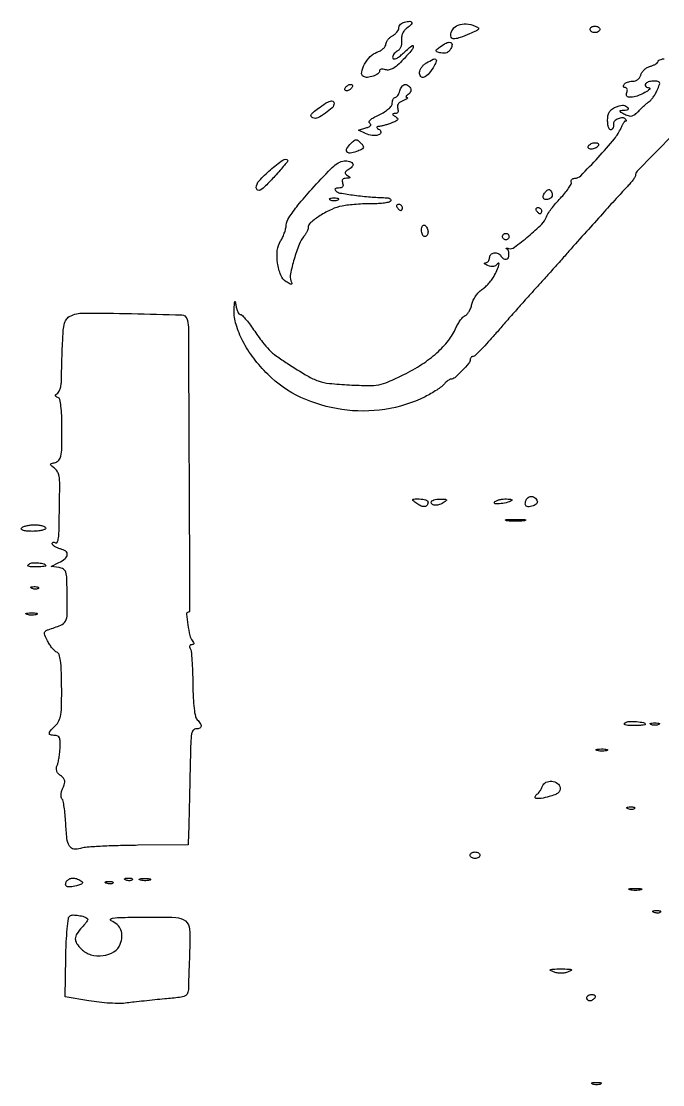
# Model space of a CAD drawing. Extents: x 0 to 1897, y 0 to 3427.
# Drawn here: x 309.5 to 507.4, y 962.1 to 1290.5 of the extents above; entities that cross this region are included whole.
import ezdxf

# ---------------------------------------------------------------- set-up
doc = ezdxf.new("R2010")
doc.units = 0
doc.header["$MEASUREMENT"] = 0

msp = doc.modelspace()

# ---------------------------------------------------------------- linework, layer by layer
for points in [[(428.498428, 1288.375114, 0.063602), (427.685974, 1287.605341, 0.067779), (427.113442, 1286.671485, 0.068608), (426.816319, 1285.628923, 0.067796), (426.810609, 1284.540484, -0.060431), (426.820355, 1283.506197, -0.07076), (426.575317, 1282.556767, -0.076504), (426.09859, 1281.773192, -0.090573), (425.431312, 1281.221499, 0.058095), (424.813524, 1280.774585, 0.067449), (424.349944, 1280.217203, 0.078439), (424.103839, 1279.639191, 0.142891), (424.123116, 1279.130652, 0.325071), (424.488957, 1278.869224, 0.105734), (425.176244, 1279.022067, 0.056168), (426.147604, 1279.606612, 0.023435), (427.317893, 1280.593948, -0.01184), (429.956043, 1282.926476, -0.632078), (430.427014, 1282.712167, -0.186501), (430.026687, 1281.623422, -0.008797), (427.349255, 1278.683543, -0.019671), (425.595031, 1276.964893, -0.052829), (424.185175, 1275.936385, -0.079531), (422.98562, 1275.476669, -0.129359), (421.902608, 1275.530911, 0.046573), (421.173728, 1275.68951, 0.081794), (420.558891, 1275.66364, 0.124928), (420.153551, 1275.465914, 0.220573), (420, 1275.134775, -0.253434), (419.532854, 1274.272337, -0.06135), (418.02502, 1273.533865, -0.059703), (416.297816, 1273.159204, -0.163411), (415.097445, 1273.439776, -0.315402), (414.519072, 1274.784569, -0.074538), (415.413829, 1277.207995, -0.064984), (417.176423, 1279.613935, -0.118883), (419.209937, 1280.92334, 0.045302), (420.277375, 1281.407694, 0.053052), (421.180419, 1282.055824, 0.061176), (421.799206, 1282.761235, 0.150592), (422, 1283.412797, -0.10911), (422.145532, 1284.071758, -0.055898), (422.5875, 1284.798482, -0.051663), (423.235031, 1285.477978, -0.053764), (424, 1286, 0.049523), (424.765036, 1286.512636, 0.049845), (425.4125, 1287.164698, 0.054568), (425.85567, 1287.85122, 0.116573), (426, 1288.46186, -0.115979), (426.131887, 1289.022792, -0.078872), (426.514063, 1289.558945, -0.072488), (427.081167, 1289.989508, -0.07157), (427.75, 1290.242607, -0.034165), (429.390441, 1290.491484, -0.329141), (429.955459, 1290.142198, -0.307279), (429.80821, 1289.468151, -0.032031)], [(449.5, 1289.032113, -0.048822), (450.47496, 1288.512342, -0.422459), (450.556012, 1288.076836, -0.130338), (449.963419, 1287.581586, -0.0075), (447.782119, 1286.602399, -0.013006), (444.940258, 1285.464262, -0.064674), (443.267482, 1285.080084, -0.179605), (442.376471, 1285.316005, -0.243799), (442, 1286.042206, -0.156619), (442.629401, 1288.002251, -0.143478), (444.302143, 1289.31219, -0.114423), (446.75665, 1289.686893, -0.079129)], [(488, 1288, -0.148195), (487.884432, 1287.618646, -0.098894), (487.559375, 1287.29375, -0.082425), (487.073457, 1287.074694, -0.064853), (486.5, 1287, -0.064853), (485.926543, 1287.074694, -0.082425), (485.440625, 1287.29375, -0.098894), (485.115568, 1287.618646, -0.148195), (485, 1288, -0.148195), (485.115568, 1288.381354, -0.098894), (485.440625, 1288.70625, -0.082425), (485.926543, 1288.925306, -0.064853), (486.5, 1289, -0.064853), (487.073457, 1288.925306, -0.082425), (487.559375, 1288.70625, -0.098894), (487.884432, 1288.381354, -0.148195)], [(442.048272, 1282.090197, -0.066182), (441.473021, 1281.290468, -0.098301), (440.772469, 1280.791303, -0.099895), (439.943083, 1280.602361, -0.070274), (438.989793, 1280.71292, -0.014248), (437.748843, 1281.075508, -0.287242), (437.506908, 1281.363558, -0.258711), (437.648129, 1281.730773, -0.012067), (438.726704, 1282.59092, -0.040848), (440.568621, 1283.764843, -0.160198), (441.880002, 1283.987352, -0.38073), (442.392618, 1283.370792, -0.114859)], [(436.88548, 1276.75, -0.047535), (435.372448, 1274.439171, -0.120544), (433.793206, 1273.223214, -0.3369), (432.763176, 1273.468401, -0.193977), (432.361111, 1274.75, -0.089493), (432.559905, 1275.504233, -0.049776), (433.046701, 1276.324323, -0.04751), (433.724596, 1277.081648, -0.05585), (434.5, 1277.651952, -0.01457), (436.53199, 1278.74476, -0.209428), (437.332451, 1278.785942, -0.412733), (437.566077, 1278.271708, -0.032082)], [(411.5, 1270, -0.064269), (411.189439, 1269.617474, -0.051777), (410.769763, 1269.29375, -0.053414), (410.310186, 1269.073533, -0.085235), (409.881966, 1269, -0.117858), (409.550471, 1269.079239, -0.186277), (409.357263, 1269.29375, -0.154201), (409.338175, 1269.617617, -0.076764), (409.5, 1270, -0.064269), (409.810561, 1270.382526, -0.051777), (410.230237, 1270.70625, -0.053414), (410.689814, 1270.926467, -0.085235), (411.118034, 1271, -0.117858), (411.449529, 1270.920761, -0.186277), (411.642737, 1270.70625, -0.154201), (411.661825, 1270.382383, -0.076764)], [(429.569098, 1269.888197, -0.123544), (429.725209, 1269.397018, -0.099558), (429.649564, 1268.846576, -0.089711), (429.35273, 1268.320824, -0.078477), (428.878115, 1267.903509, 0.034457), (428.41256, 1267.561566, 0.123164), (428.198571, 1267.263917, 0.315455), (428.247026, 1267.059667, 0.16348), (428.5, 1266.951926, -0.357533), (428.630302, 1266.826765, -0.260588), (428.550205, 1266.632491, -0.055036), (428.06252, 1266.326776, -0.016899), (427.266655, 1265.974999, 0.050257), (426.345024, 1265.491878, 0.09889), (425.759454, 1264.912146, 0.126093), (425.524724, 1264.253621, 0.114991), (425.623644, 1263.538385, -0.06959), (425.767713, 1262.915938, -0.137578), (425.675194, 1262.421402, -0.16514), (425.357976, 1262.104382, -0.112085), (424.856989, 1261.984687, 0.026896), (424.205983, 1261.942271, 0.413165), (424.079562, 1261.782156, 0.213597), (424.225267, 1261.536936, 0.012462), (424.966116, 1261.042103, -0.076685), (425.558432, 1260.525715, -0.333028), (425.583691, 1260.088832, -0.140354), (425.069389, 1259.649707, -0.016127), (423.651016, 1259.057416, -0.01224), (422.499313, 1258.651517, -0.012553), (421.338718, 1258.306118, -0.01238), (420.318372, 1258.057076, -0.050471), (419.6849, 1257.984687, 0.095821), (419.317423, 1257.908672, 0.385083), (419.22779, 1257.718572, 0.152224), (419.426293, 1257.426355, 0.027022), (419.971975, 1257.038482, -0.297427), (420.386358, 1256.131825, -0.293804), (419.724544, 1255.378794, -0.099354), (417.727402, 1255.218284, -0.084412), (415.694785, 1255.816631), (413.5, 1256.889616), (415.834535, 1257.583546, 0.02768), (416.797617, 1257.928861, 0.123615), (417.273124, 1258.287054, 0.292562), (417.313077, 1258.648891, 0.140401), (416.985405, 1259.00902, -0.340677), (416.816996, 1259.455717, -0.135777), (417.190769, 1260.043941, -0.056932), (418.217411, 1260.778561, -0.018752), (419.875072, 1261.620283, 0.028131), (421.544574, 1262.507773, 0.045003), (422.84376, 1263.464598, 0.055743), (423.696108, 1264.408091, 0.153329), (423.974202, 1265.25, -0.048443), (424.049219, 1265.919704, -0.067799), (424.251911, 1266.485938, -0.087234), (424.54403, 1266.867681, -0.18807), (424.883369, 1267, 0.181596), (425.259476, 1267.141258, 0.059916), (425.660882, 1267.5875, 0.050447), (426.024544, 1268.234516, 0.038887), (426.289749, 1269, -0.083105), (426.870559, 1270.295001, -0.181675), (427.739963, 1270.920849, -0.212514), (428.703351, 1270.77101, -0.111491)], [(406, 1265.180335, -0.20326), (405.419364, 1263.811039, -0.040072), (403.313273, 1262.077818, -0.040004), (400.96011, 1260.703747, -0.206606), (399.487358, 1260.643225, -0.152824), (398.947317, 1261.070818, -0.284925), (398.92438, 1261.608324, -0.092398), (399.563235, 1262.371798, -0.013532), (401.161871, 1263.619425, -0.01507), (403.394008, 1265.164585, -0.065913), (404.840628, 1265.852212, -0.202461), (405.637561, 1265.782352, -0.277791)], [(414.464123, 1252.678734, -0.072266), (415.010025, 1251.947239, -0.275158), (414.988055, 1251.400873, -0.141002), (414.413019, 1250.903181, -0.018087), (412.892694, 1250.265598, -0.056074), (410.956986, 1249.773611, -0.287233), (409.990654, 1250.208098, -0.29419), (409.973291, 1251.253246, -0.057507), (411.2, 1252.8, -0.02384), (412.199893, 1253.708833, -0.183827), (412.788639, 1253.908168, -0.169143), (413.387713, 1253.674259, -0.019512)], [(487.5, 1252, -0.091204), (487.153536, 1251.617096, -0.053126), (486.622888, 1251.29375, -0.050746), (486.00158, 1251.074178, -0.059645), (485.381966, 1251, -0.069308), (484.853366, 1251.073627, -0.14379), (484.504138, 1251.29375, -0.190139), (484.386134, 1251.620091, -0.131946), (484.5, 1252, -0.091204), (484.846464, 1252.382904, -0.053126), (485.377112, 1252.70625, -0.050746), (485.99842, 1252.925822, -0.059645), (486.618034, 1253, -0.069308), (487.146634, 1252.926373, -0.14379), (487.495862, 1252.70625, -0.190139), (487.613866, 1252.379909, -0.131946)], [(387.706375, 1242.669806, -0.00876), (384.84365, 1239.659316, -0.058249), (383.2315, 1238.364497, -0.28252), (382.414792, 1238.356647, -0.263272), (382, 1239.08981, -0.18981), (382.847789, 1241.242606, -0.026367), (386.36644, 1244.639263, -0.023679), (390.155982, 1247.627301, -0.346358), (391.746861, 1247.553246, -0.404726), (391.76262, 1247.375199, -0.002587), (390.661798, 1246.030611, -0.008052), (389.332604, 1244.475782, -0.004825)], [(411.721298, 1246.612035, -0.216015), (411.861717, 1246.238874, -0.121048), (411.712631, 1245.767806, -0.081093), (411.279184, 1245.262774, -0.047408), (410.621692, 1244.808164, 0.024759), (409.693111, 1244.226363, 0.179282), (409.397613, 1243.800658, 0.267239), (409.51137, 1243.390077, 0.053441), (410.130023, 1242.89848, -0.018066), (410.80473, 1242.436092, -0.339691), (410.871144, 1242.204208, -0.289082), (410.660028, 1242.049634, -0.015067), (409.781385, 1242.015313, 0.068041), (409.080336, 1241.913098, 0.162377), (408.652197, 1241.618556, 0.174375), (408.504498, 1241.142727, 0.0807), (408.638374, 1240.5, -0.082055), (408.772116, 1239.849142, -0.183595), (408.613736, 1239.377892, -0.161539), (408.160824, 1239.091969, -0.060776), (407.406989, 1239, 0.038068), (406.702999, 1238.946323, 0.167617), (406.339855, 1238.755256, 0.299616), (406.289053, 1238.462975, 0.099244), (406.55, 1238.087987, 0.150882), (407.795686, 1237.462265, 0.007887), (412.27077, 1236.78493, 0.013204), (417.194261, 1236.250927, 0.016295), (421.804902, 1236.024619, -0.040654), (422.647279, 1235.94204, -0.086723), (423.259327, 1235.717241, -0.160378), (423.545715, 1235.395767, -0.245583), (423.519464, 1235.031494, -0.196655), (423.01038, 1234.661194, -0.021806), (421.570759, 1234.373999, -0.023946), (419.754944, 1234.181862, -0.017179), (417.714562, 1234.134547, 0.012584), (415.425956, 1234.102511, 0.00887), (412.856778, 1233.95616, 0.008958), (410.403048, 1233.728401, 0.018559), (408.5, 1233.445482, 0.060437), (405.261145, 1232.424305, 0.036067), (401.707349, 1230.490912, 0.03224), (398.744305, 1228.308595, 0.221396), (398, 1226.710052, -0.087232), (397.909921, 1226.197661, -0.02987), (397.609807, 1225.502919, -0.028629), (397.180048, 1224.760501, -0.029381), (396.671682, 1224.078741, 0.083592), (395.205643, 1221.591866, 0.020514), (393.684745, 1217.075908, 0.017367), (392.519378, 1212.494731, 0.146223), (392.679467, 1210.392911, -0.02521), (392.959003, 1209.53794, -0.426891), (392.821391, 1209.30907, -0.188517), (392.428416, 1209.368527, -0.008857), (391.257577, 1210.071213, -0.159461), (389.531081, 1212.136486, -0.060476), (388.555945, 1215.813585, -0.05958), (388.479624, 1219.747172, -0.120686), (389.505412, 1222.648604, 0.036791), (390.100985, 1223.722171, 0.023587), (390.637538, 1225.043319, 0.023687), (391.042562, 1226.394439, 0.040348), (391.234028, 1227.557008, -0.128132), (392.022696, 1229.804758, -0.019359), (394.860039, 1233.687772, -0.017465), (399.095078, 1238.668314, -0.007779), (404.999921, 1244.941487, -0.053362), (406.841665, 1246.472272, -0.086018), (408.703388, 1247.293013, -0.111179), (410.382406, 1247.330222, -0.147584)], [(472.744959, 1235.842376, -0.102114), (471.581852, 1235.41774, -0.249821), (470.749776, 1235.714971, -0.25786), (470.549259, 1236.558571, -0.105732), (471.11317, 1237.636362, -0.031835), (471.765642, 1238.327853, -0.165786), (472.237065, 1238.539617, -0.221335), (472.657191, 1238.390039, -0.059956), (473.108942, 1237.823728, -0.087272), (473.325795, 1237.279966, -0.097065), (473.33248, 1236.715575, -0.102141), (473.128542, 1236.212668, -0.107509)], [(404.75, 1235.337719, 0.057986), (405.320008, 1235.181385, 0.037979), (406, 1235.12966, 0.037979), (406.679992, 1235.181385, 0.057986), (407.25, 1235.337719, 0.174857), (407.459382, 1235.525001, 0.447206), (407.398438, 1235.693942, 0.078554), (406.89144, 1235.810911, 0.017491), (406, 1235.842105, 0.017491), (405.10856, 1235.810911, 0.078554), (404.601562, 1235.693942, 0.447206), (404.540618, 1235.525001, 0.174857)], [(427, 1233, -0.042167), (426.967655, 1232.617151, -0.061769), (426.870461, 1232.29375, -0.081139), (426.727648, 1232.07446, -0.210953), (426.559017, 1232, -0.151918), (426.34829, 1232.065539, -0.038439), (426.066025, 1232.29375, -0.035638), (425.768994, 1232.617226, -0.029505), (425.5, 1233, -0.082592), (425.343488, 1233.3821, -0.161196), (425.3746, 1233.70625, -0.182303), (425.586039, 1233.921712, -0.108972), (425.940983, 1234, -0.093332), (426.345238, 1233.923877, -0.09642), (426.688914, 1233.70625, -0.099167), (426.918938, 1233.381556, -0.105053)], [(470, 1232, -0.042167), (469.967655, 1231.617151, -0.061769), (469.870461, 1231.29375, -0.081139), (469.727648, 1231.07446, -0.210953), (469.559017, 1231, -0.151918), (469.34829, 1231.065539, -0.038439), (469.066025, 1231.29375, -0.035638), (468.768994, 1231.617226, -0.029505), (468.5, 1232, -0.082592), (468.343488, 1232.3821, -0.161196), (468.3746, 1232.70625, -0.182303), (468.586039, 1232.921712, -0.108972), (468.940983, 1233, -0.093332), (469.345238, 1232.923877, -0.09642), (469.688914, 1232.70625, -0.099167), (469.918938, 1232.381556, -0.105053)], [(435, 1225.440983, -0.067639), (434.925146, 1224.890182, -0.08433), (434.70625, 1224.423289, -0.09965), (434.38134, 1224.111069, -0.142666), (434, 1224, -0.195654), (433.618015, 1224.155423, -0.086673), (433.29375, 1224.604836, -0.066561), (433.073608, 1225.270941, -0.0466), (433, 1226.059017, -0.047867), (433.071541, 1226.804599, -0.104212), (433.29375, 1227.33165, -0.181468), (433.621877, 1227.558599, -0.202618), (434, 1227.5, -0.08825), (434.382836, 1227.157656, -0.053305), (434.70625, 1226.640225, -0.051278), (434.925833, 1226.038022, -0.061875)], [(460, 1224, -0.099038), (459.923658, 1223.618362, -0.097945), (459.70625, 1223.29375, -0.097945), (459.381638, 1223.076342, -0.099038), (459, 1223, -0.099038), (458.618362, 1223.076342, -0.097945), (458.29375, 1223.29375, -0.097945), (458.076342, 1223.618362, -0.099038), (458, 1224, -0.099038), (458.076342, 1224.381638, -0.097945), (458.29375, 1224.70625, -0.097945), (458.618362, 1224.923658, -0.099038), (459, 1225, -0.099038), (459.381638, 1224.923658, -0.097945), (459.70625, 1224.70625, -0.097945), (459.923658, 1224.381638, -0.099038)], [(360.536706, 1198.702915, -0.086162), (361.015197, 1196.030147, -0.000171), (361.227907, 1152.681707, -0.000058), (361.424603, 1108.475034, -0.41572), (360.950801, 1107.999557, 0.441309), (360.455375, 1107.457408, 0.013898), (360.851228, 1104.135455, 0.019752), (361.471083, 1100.839567, 0.113297), (362.240949, 1099.25, -0.033789), (362.640688, 1098.676973, -0.172334), (362.71678, 1098.302067, -0.283106), (362.529717, 1098.076727, -0.081725), (362.063428, 1098, 0.113107), (361.669473, 1097.909727, 0.184316), (361.437165, 1097.663215, 0.157905), (361.408139, 1097.291735, 0.07975), (361.590543, 1096.853499, -0.114387), (361.875454, 1096.01014, -0.006065), (362.120479, 1093.163983, -0.009275), (362.309532, 1089.742481, -0.006601), (362.39956, 1085.903425, 0.008689), (362.519023, 1081.57963, 0.019145), (362.793906, 1078.286751, 0.020997), (363.190135, 1075.885837, 0.145995), (363.75, 1074.849926, -0.046958), (364.704727, 1073.696872, -0.173004), (364.93989, 1072.795178, -0.274535), (364.521457, 1072.213215, -0.103255), (363.5, 1072, 0.211398), (362.498681, 1071.556842, 0.153367), (361.980372, 1070.435911, 0.025648), (361.769081, 1067.713767, 0.000795), (361.493294, 1056.5, -0.000091), (361.371685, 1051.25461, -0.000104), (361.253571, 1046.244177, -0.000094), (361.151716, 1041.994769, -0.000599), (361.097131, 1039.841879), (361, 1036.183757), (345.458797, 1036.051462, 0.004892), (339.344897, 1035.939591, 0.006658), (333.833961, 1035.711332, 0.00457), (329.232321, 1035.417111, 0.07271), (327.708703, 1035.079349, -0.130268), (325.70292, 1034.869498, -0.227546), (324.35455, 1035.79654, -0.101204), (323.553297, 1038.220113, -0.018046), (323.162937, 1043, 0.011628), (322.987374, 1045.553262, 0.015767), (322.702794, 1047.846972, 0.01268), (322.362001, 1049.71627, 0.143563), (322.011154, 1050.372669, -0.160221), (321.758865, 1050.884063, -0.055735), (321.734566, 1051.715831, -0.048037), (321.913496, 1052.709577, -0.038364), (322.287759, 1053.732216, 0.031093), (322.813376, 1055.106253, 0.121771), (322.868193, 1056.006054, 0.142166), (322.496188, 1056.749518, 0.048298), (321.585003, 1057.561503, -0.055092), (320.811481, 1058.269849, -0.098178), (320.381558, 1059.014581, -0.107427), (320.289651, 1059.818797, -0.075981), (320.516961, 1060.701956, 0.044607), (320.82378, 1061.645373, 0.014809), (321.106808, 1063.073387, 0.014611), (321.328347, 1064.682406, 0.016111), (321.446746, 1066.25, 0.019025), (321.456704, 1068.194981, 0.095256), (321.216955, 1069.252867, 0.18012), (320.687018, 1069.800231, 0.11175), (319.804359, 1070, -0.046663), (318.461379, 1070.125609, -0.378925), (318.11274, 1070.574952, -0.168309), (318.44037, 1071.354119, -0.013467), (319.998161, 1072.998161, 0.086434), (321.057386, 1074.504171, 0.070853), (321.637846, 1076.386971, 0.035554), (321.893995, 1079.340745, 0.005876), (321.915006, 1085.061456, 0.006417), (321.810741, 1090.046309, 0.026104), (321.550454, 1093.067419, 0.041959), (321.130231, 1094.929032, 0.228483), (320.441417, 1095.660854, -0.099548), (319.806595, 1096.063157, -0.029936), (319.025319, 1096.90576, -0.028699), (318.242214, 1097.978875, -0.02758), (317.575762, 1099.148587, -0.012391), (316.751557, 1100.908619, -0.12002), (316.609657, 1101.71456, -0.241275), (316.914078, 1102.224586, -0.064235), (317.801189, 1102.632383, 0.021745), (321.673105, 1104.028537, 0.170539), (323.080684, 1105.28159, 0.122144), (323.631029, 1107.32976, 0.009029), (323.638976, 1113.177975, 0.004972), (323.499379, 1118.416554, 0.061969), (323.182667, 1120.374531, 0.180948), (322.464315, 1121.334999, 0.107956), (321.109854, 1121.837916), (318.719709, 1122.175832), (321.030886, 1123.337916, 0.050972), (322.969889, 1124.574607, 0.196027), (323.659067, 1125.795074, 0.280882), (323.191605, 1126.839746, 0.089359), (321.571039, 1127.571526, -0.032704), (320.58665, 1127.888253, -0.04474), (319.755243, 1128.306504, -0.052517), (319.174588, 1128.757575, -0.204117), (319, 1129.167425, -0.136213), (319.085531, 1129.47556, -0.190804), (319.310158, 1129.647104, -0.140817), (319.65165, 1129.64551, -0.06738), (320.055859, 1129.465477, 0.437302), (320.516275, 1129.593355, 0.070909), (320.858204, 1130.579342, 0.035165), (321.081003, 1132.397556, 0.010867), (321.163511, 1135.156461, -0.000956), (321.191559, 1137.939537, -0.000678), (321.233235, 1141.061917, -0.000684), (321.28116, 1144.043564, -0.001452), (321.328136, 1146.352194, 0.019698), (321.289948, 1148.71773, 0.051198), (321.022491, 1150.398114, 0.072893), (320.504056, 1151.605181, 0.097361), (319.697188, 1152.479471, -0.012883), (318.650926, 1153.286689, -0.26645), (318.513683, 1153.643605, -0.283382), (318.755234, 1153.926922, -0.014187), (319.976704, 1154.283657, 0.153358), (321.07658, 1154.973413, 0.127549), (321.682904, 1156.220313, 0.04504), (321.946401, 1158.631417, 0.004708), (322, 1164.323047, 0.007565), (321.933258, 1168.733798, 0.023474), (321.703808, 1171.700019, 0.030166), (321.337355, 1173.66413, 0.239573), (320.75, 1174.340536, -0.04497), (320.183861, 1174.63193, -0.245992), (320.017427, 1174.920488, -0.215991), (320.150851, 1175.250053, -0.03545), (320.694605, 1175.69865, 0.133341), (321.154214, 1176.25923, 0.038747), (321.534598, 1177.320452, 0.035957), (321.79343, 1178.632066, 0.031654), (321.876625, 1180.024781, -0.006117), (321.892351, 1181.850837, -0.001764), (321.961143, 1184.672686, -0.001774), (322.061214, 1187.853549, -0.00189), (322.18202, 1190.967341, -0.008706), (322.429878, 1195.095569, -0.048848), (322.814603, 1197.271545, -0.097797), (323.474906, 1198.579239, -0.111267), (324.558418, 1199.467341, -0.117264), (328.567539, 1200.412504, -0.004827), (343.454873, 1200.239951, -0.002618), (358.982038, 1199.828686, -0.306608)], [(435, 1142.059017, -0.142661), (434.721635, 1141.103254, -0.22062), (434.009851, 1140.647328, -0.13912), (432.903569, 1140.804416, -0.053514), (431.547842, 1141.588676, -0.008568), (430.339751, 1142.504229, -0.364941), (430.278535, 1142.798193, -0.269327), (430.573779, 1142.979246, -0.005981), (432.30887, 1143, -0.033213), (433.339709, 1142.931451, -0.050937), (434.209481, 1142.723586, -0.065976), (434.809436, 1142.420236, -0.247607)], [(440, 1142, -0.05437), (438.582896, 1141.288872, -0.089354), (437.2663, 1141.051693, -0.147327), (436.363212, 1141.323695, -0.251537), (436, 1142, -0.242407), (436.19699, 1142.382445, -0.069028), (436.807813, 1142.701752, -0.052836), (437.696678, 1142.917643, -0.03458), (438.75, 1142.984687, -0.011096), (440.150937, 1142.945789, -0.155556), (440.616929, 1142.771138, -0.461139), (440.628119, 1142.487379, -0.043106)], [(460.916667, 1142.640676, -0.113436), (459.666644, 1141.980772, -0.033853), (457.53596, 1141.566268, -0.041662), (455.723568, 1141.491585, -0.573318), (455.475228, 1141.959918, -0.132928), (455.902163, 1142.35998, -0.044761), (456.695207, 1142.694476, -0.040789), (457.68039, 1142.923231, -0.036672), (458.725684, 1143, -0.012955), (459.698181, 1142.974798, -0.027691), (460.44494, 1142.894449, -0.045799), (460.891146, 1142.778569, -0.574002)], [(468.728392, 1142.314825, -0.188351), (468.705839, 1141.869399, -0.098061), (468.378463, 1141.4093, -0.074309), (467.79585, 1141.003374, -0.051146), (467.040892, 1140.720944, -0.046587), (466.20012, 1140.582956, -0.100994), (465.553938, 1140.66858, -0.151523), (465.152601, 1140.963545, -0.160414), (465, 1141.426953, -0.141676), (465.434862, 1142.930854, -0.195966), (466.56475, 1143.738876, -0.215042), (467.853342, 1143.491256, -0.160242)], [(464.75, 1136.283746, -0.023547), (463.497782, 1136.153981, -0.014044), (462, 1136.111902, -0.014044), (460.502218, 1136.153981, -0.023547), (459.25, 1136.283746, -0.124239), (458.887591, 1136.435926, -0.664672), (458.923438, 1136.577962, -0.03126), (460.02938, 1136.675363, -0.006336), (462, 1136.700336, -0.006336), (463.97062, 1136.675363, -0.03126), (465.076562, 1136.577962, -0.664672), (465.112409, 1136.435926, -0.124239)], [(317, 1134, -0.297764), (316.746916, 1133.612706, -0.042932), (315.807664, 1133.29375, -0.03716), (314.496569, 1133.072375, -0.02325), (312.940983, 1133, -0.019531), (311.311372, 1133.063682, -0.051222), (310.16126, 1133.273526, -0.106919), (309.562569, 1133.597376, -0.369423), (309.5, 1134, -0.159713), (309.95866, 1134.386693, -0.035556), (310.947275, 1134.70625, -0.033489), (312.196361, 1134.926586, -0.026918), (313.559017, 1135, -0.027497), (314.877484, 1134.927436, -0.043243), (315.989211, 1134.70625, -0.053437), (316.770364, 1134.385522, -0.275259)], [(317, 1122.383369, -0.367104), (316.871521, 1122.231961, -0.012678), (316.045313, 1122.117113, -0.0183), (314.99606, 1122.037035, -0.011072), (313.75, 1122.015313, -0.014259), (312.321465, 1122.062798, -0.09353), (311.629811, 1122.238128, -0.420841), (311.529091, 1122.523467, -0.13804), (311.860698, 1122.892745, -0.122602), (313.068486, 1123.294015, -0.04392), (314.89573, 1123.2739, -0.042433), (316.556348, 1122.965527, -0.337609)], [(314.729167, 1115.395833, -0.126455), (314.402231, 1115.202593, -0.060344), (313.916927, 1115.123424, -0.05415), (313.359369, 1115.160852, -0.051402), (312.8125, 1115.316886, -0.054073), (312.395823, 1115.538436, -0.470617), (312.37858, 1115.720685, -0.168741), (312.670344, 1115.862007, -0.018894), (313.416667, 1115.921053, -0.028489), (314.112848, 1115.910055, -0.077125), (314.592839, 1115.799335, -0.208169), (314.77538, 1115.614691, -0.296942)], [(314.269032, 1107.344063, -0.06278), (313.671085, 1107.185595, -0.030339), (312.880008, 1107.127736, -0.029507), (312.036634, 1107.167106, -0.037336), (311.269032, 1107.307009, -0.087174), (310.883358, 1107.48334, -0.597527), (310.900903, 1107.643467, -0.080377), (311.431793, 1107.764444, -0.012823), (312.5, 1107.805051, -0.014395), (313.580113, 1107.787295, -0.052471), (314.257153, 1107.684921, -0.333666), (314.386009, 1107.52287, -0.31318)], [(502, 1073.383423, -0.374717), (501.867358, 1073.231285, -0.009714), (500.898438, 1073.117129, -0.015892), (499.687806, 1073.037028, -0.009593), (498.25, 1073.015313, -0.014694), (496.698318, 1073.067265, -0.068249), (495.821687, 1073.244184, -0.324531), (495.624852, 1073.527164, -0.251563), (495.814646, 1073.864283, -0.130096), (497.103817, 1074.272129, -0.031322), (499.36383, 1074.238313, -0.0267), (501.526458, 1073.953434, -0.36119)], [(506.25, 1073.337719, -0.057986), (505.679992, 1073.181385, -0.037979), (505, 1073.12966, -0.037979), (504.320008, 1073.181385, -0.057986), (503.75, 1073.337719, -0.174857), (503.540618, 1073.525001, -0.447206), (503.601562, 1073.693942, -0.078554), (504.10856, 1073.810911, -0.017491), (505, 1073.842105, -0.017491), (505.89144, 1073.810911, -0.078554), (506.398438, 1073.693942, -0.447206), (506.459382, 1073.525001, -0.174857)], [(490.269032, 1065.344063, -0.06278), (489.671085, 1065.185595, -0.030339), (488.880008, 1065.127736, -0.029507), (488.036634, 1065.167106, -0.037336), (487.269032, 1065.307009, -0.087174), (486.883358, 1065.48334, -0.597527), (486.900903, 1065.643467, -0.080377), (487.431793, 1065.764444, -0.012823), (488.5, 1065.805051, -0.014395), (489.580113, 1065.787295, -0.052471), (490.257153, 1065.684921, -0.333666), (490.386009, 1065.52287, -0.31318)], [(475.800811, 1053.813854, -0.147217), (475.713867, 1052.981448, -0.12665), (475.180681, 1052.277688, -0.075863), (474.108194, 1051.664993, -0.024555), (472.367256, 1051.090959, -0.024799), (469.923046, 1050.544867, -0.089607), (468.334501, 1050.558389, -0.452341), (468.037436, 1051.060836, -0.168412), (468.601902, 1051.804373, 0.067177), (469.050071, 1052.198969, 0.028999), (469.536786, 1052.830325, 0.028049), (469.984248, 1053.572285, 0.033171), (470.318471, 1054.320137, -0.195601), (471.397967, 1055.501699, -0.134877), (473.204199, 1055.823009, -0.133749), (474.932018, 1055.176582, -0.191959)], [(498.729167, 1047.395833, -0.126455), (498.402231, 1047.202593, -0.060344), (497.916927, 1047.123424, -0.05415), (497.359369, 1047.160852, -0.051402), (496.8125, 1047.316886, -0.054073), (496.395823, 1047.538436, -0.470617), (496.37858, 1047.720685, -0.168741), (496.670344, 1047.862007, -0.018894), (497.416667, 1047.921053, -0.028489), (498.112848, 1047.910055, -0.077125), (498.592839, 1047.799335, -0.208169), (498.77538, 1047.614691, -0.296942)], [(451, 1033, -0.148195), (450.884432, 1032.618646, -0.098894), (450.559375, 1032.29375, -0.082425), (450.073457, 1032.074694, -0.064853), (449.5, 1032, -0.064853), (448.926543, 1032.074694, -0.082425), (448.440625, 1032.29375, -0.098894), (448.115568, 1032.618646, -0.148195), (448, 1033, -0.148195), (448.115568, 1033.381354, -0.098894), (448.440625, 1033.70625, -0.082425), (448.926543, 1033.925306, -0.064853), (449.5, 1034, -0.064853), (450.073457, 1033.925306, -0.082425), (450.559375, 1033.70625, -0.098894), (450.884432, 1033.381354, -0.148195)], [(327.845021, 1025.116944, -0.09922), (328.300718, 1024.681503, -0.347785), (328.278338, 1024.303045, -0.131185), (327.745374, 1023.952759, -0.018669), (326.477022, 1023.583589, -0.027568), (324.543674, 1023.2102, -0.13996), (323.468678, 1023.364383, -0.323102), (323.126998, 1023.954011, -0.113925), (323.458881, 1024.933469, -0.129447), (324.213844, 1025.650679, -0.115634), (325.257378, 1025.941793, -0.093507), (326.507766, 1025.759631, -0.058502)], [(337.729167, 1024.395833, -0.126455), (337.402231, 1024.202593, -0.060344), (336.916927, 1024.123424, -0.05415), (336.359369, 1024.160852, -0.051402), (335.8125, 1024.316886, -0.054073), (335.395823, 1024.538436, -0.470617), (335.37858, 1024.720685, -0.168741), (335.670344, 1024.862007, -0.018894), (336.416667, 1024.921053, -0.028489), (337.112848, 1024.910055, -0.077125), (337.592839, 1024.799335, -0.208169), (337.77538, 1024.614691, -0.296942)], [(343.729167, 1025.395833, -0.126455), (343.402231, 1025.202593, -0.060344), (342.916927, 1025.123424, -0.05415), (342.359369, 1025.160852, -0.051402), (341.8125, 1025.316886, -0.054073), (341.395823, 1025.538436, -0.470617), (341.37858, 1025.720685, -0.168741), (341.670344, 1025.862007, -0.018894), (342.416667, 1025.921053, -0.028489), (343.112848, 1025.910055, -0.077125), (343.592839, 1025.799335, -0.208169), (343.77538, 1025.614691, -0.296942)], [(349.269032, 1025.344063, -0.06278), (348.671085, 1025.185595, -0.030339), (347.880008, 1025.127736, -0.029507), (347.036634, 1025.167106, -0.037336), (346.269032, 1025.307009, -0.087174), (345.883358, 1025.48334, -0.597527), (345.900903, 1025.643467, -0.080377), (346.431793, 1025.764444, -0.012823), (347.5, 1025.805051, -0.014395), (348.580113, 1025.787295, -0.052471), (349.257153, 1025.684921, -0.333666), (349.386009, 1025.52287, -0.31318)], [(500.75, 1022.310674, -0.039571), (499.952734, 1022.168469, -0.024357), (499, 1022.122029, -0.024357), (498.047266, 1022.168469, -0.039571), (497.25, 1022.310674, -0.161593), (496.99086, 1022.478988, -0.542911), (497.042188, 1022.633659, -0.052887), (497.748017, 1022.740287, -0.011065), (499, 1022.767997, -0.011065), (500.251983, 1022.740287, -0.052887), (500.957812, 1022.633659, -0.542911), (501.00914, 1022.478988, -0.161593)], [(506.729167, 1015.395833, -0.126455), (506.402231, 1015.202593, -0.060344), (505.916927, 1015.123424, -0.05415), (505.359369, 1015.160852, -0.051402), (504.8125, 1015.316886, -0.054073), (504.395823, 1015.538436, -0.470617), (504.37858, 1015.720685, -0.168741), (504.670344, 1015.862007, -0.018894), (505.416667, 1015.921053, -0.028489), (506.112848, 1015.910055, -0.077125), (506.592839, 1015.799335, -0.208169), (506.77538, 1015.614691, -0.296942)], [(329.92061, 1013.371829, -0.338896), (329.970643, 1013.101415, -0.026553), (329.580049, 1012.424944, -0.02756), (328.972385, 1011.59472, -0.016814), (328.17061, 1010.681606, 0.039492), (326.603305, 1008.724501, 0.14367), (326.121145, 1007.224025, 0.155364), (326.543053, 1005.771768, 0.048638), (328, 1004, 0.128774), (330.964873, 1002.265779, 0.10027), (334.703157, 1001.991465, 0.106721), (338.06662, 1003.178452, 0.165377), (340.01105, 1005.529063, 0.073964), (340.522799, 1007.86509, 0.111233), (340.205051, 1009.918083, 0.117119), (339.05908, 1011.563717, 0.088226), (337.17715, 1012.726197, -0.464941), (337.018105, 1013.201296, -0.230884), (337.629928, 1013.59311, -0.023858), (340.654711, 1013.79935, -0.003001), (347.214816, 1013.893619, -0.00941), (357.126234, 1013.790009, -0.163398), (360.116074, 1012.687759, -0.218154), (361.404013, 1010.114673, -0.018367), (361.38707, 1002.5, 0.000725), (361.264946, 999.245177, 0.000789), (361.155813, 996.080818, 0.00074), (361.070635, 993.370472, 0.003891), (361.037641, 991.881507, -0.083545), (360.758696, 990.357909, -0.203142), (359.996307, 989.537261, -0.077124), (358.329897, 989.08071, -0.006088), (353.75, 988.615208, 0.002458), (350.652825, 988.323113, 0.002006), (347.341091, 987.980924, 0.002026), (344.295416, 987.641383, 0.005313), (342.113289, 987.365628, -0.034989), (339.921749, 987.219936, -0.013149), (336.844998, 987.311846, -0.012951), (333.488881, 987.587872, -0.015365), (330.338744, 988.027584), (322.950911, 989.291313), (323.189246, 1001.395657, -0.007375), (323.355472, 1006.220582, -0.012455), (323.655056, 1010.256351, -0.007659), (324.0284, 1013.507806, -0.210334), (324.46379, 1014.227172, -0.153997), (325.448, 1014.538446, -0.039071), (327.139553, 1014.407292, -0.04022), (328.838827, 1013.998867, -0.1049)], [(478.25, 996.968838, -0.052775), (477.184136, 996.666108, -0.042847), (476, 996.564448, -0.042847), (474.815864, 996.666108, -0.052775), (473.75, 996.968838, -0.035091), (472.789511, 997.435581, -0.625875), (472.80795, 997.697984, -0.091005), (473.554237, 997.849789, -0.004792), (476, 997.873227, -0.004792), (478.445763, 997.849789, -0.091005), (479.19205, 997.697984, -0.625875), (479.210489, 997.435581, -0.035091)], [(486.5, 989, -0.06081), (486.193797, 988.617485, -0.051032), (485.7871, 988.29375, -0.053229), (485.346558, 988.073302, -0.089642), (484.940983, 988, -0.105429), (484.581949, 988.076556, -0.099231), (484.276414, 988.29375, -0.096318), (484.071618, 988.618268, -0.092995), (484, 989, -0.153634), (484.120018, 989.381379, -0.097988), (484.457961, 989.70625, -0.080552), (484.962904, 989.925455, -0.062283), (485.559017, 990, -0.066118), (486.110654, 989.926733, -0.138808), (486.478525, 989.70625, -0.191142), (486.607943, 989.379648, -0.139169)], [(488.25, 962.337719, -0.057986), (487.679992, 962.181385, -0.037979), (487, 962.12966, -0.037979), (486.320008, 962.181385, -0.057986), (485.75, 962.337719, -0.174857), (485.540618, 962.525001, -0.447206), (485.601562, 962.693942, -0.078554), (486.10856, 962.810911, -0.017491), (487, 962.842105, -0.017491), (487.89144, 962.810911, -0.078554), (488.398438, 962.693942, -0.447206), (488.459382, 962.525001, -0.174857)]]:
    msp.add_lwpolyline(points, format="xyb", close=True)
msp.add_lwpolyline([(515.533371, 1260.422138, 0.001854), (507.521974, 1252.356841, 0.001879), (499.57699, 1244.238091, 0.195127), (499, 1242.815889, -0.149407), (498.867509, 1242.382398, -0.013069), (498.192187, 1241.435206, -0.016237), (497.303319, 1240.331486, -0.011911), (496.25, 1239.164575, 0.004216), (493.061106, 1235.739263, 0.001739), (488.797696, 1231.048991, 0.001579), (483.855732, 1225.539203, 0.001219), (478.5, 1219.500458, -0.001145), (475.830302, 1216.489408, -0.000765), (472.760594, 1213.053739, -0.00077), (469.774305, 1209.73202, -0.001514), (467.38713, 1207.100988, 0.002843), (464.985468, 1204.439816, 0.001383), (461.947287, 1201.015603, 0.001372), (458.805016, 1197.434521, 0.001982), (456.048293, 1194.25, -0.006754), (453.596344, 1191.471584, -0.010247), (451.38355, 1189.129688, -0.005302), (449.470768, 1187.227428, -0.195442), (448.911163, 1187, 0.103893), (448.56349, 1186.92697, 0.098961), (448.267654, 1186.719602, 0.09673), (448.069399, 1186.409814, 0.094387), (448, 1186.045455, -0.178741), (447.567767, 1184.874976, -0.016921), (445.469355, 1182.582961, -0.01672), (443.22052, 1180.436152, -0.184232), (442.07699, 1180, 0.125368), (441.669769, 1179.896264, 0.034044), (441.104615, 1179.53646, 0.032207), (440.497765, 1179.025955, 0.028582), (439.935259, 1178.421992, -0.05933), (439.14018, 1177.666985, -0.014794), (437.670005, 1176.636284, -0.01491), (435.905661, 1175.549591, -0.014485), (434.062814, 1174.558915, -0.079228), (421.707192, 1170.653281, -0.072641), (408.36099, 1170.613129, -0.073763), (395.747075, 1174.367365, -0.08639), (385.517637, 1181.5, -0.035467), (381.180911, 1186.458033, -0.041588), (377.839439, 1191.733437, -0.046184), (375.738201, 1196.857032, -0.08342), (375.149832, 1201.342286, -0.003699), (375.236881, 1203.345843, -0.083123), (375.361067, 1203.909967, -0.741413), (375.50905, 1203.896953, -0.014193), (375.716254, 1202.75, 0.029687), (375.940421, 1201.696736, 0.043319), (376.270598, 1200.807812, 0.051508), (376.649186, 1200.183544, 0.234861), (377.018382, 1200, -0.203338), (377.511256, 1199.790915, -0.012811), (378.600413, 1198.604687, -0.017214), (379.848466, 1197.069884, -0.011826), (381.1605, 1195.25, 0.010873), (383.902431, 1191.431428, 0.034825), (385.953743, 1189.064601, 0.038693), (388.195602, 1187.138743, 0.015962), (391.5, 1184.875886, 0.007697), (397.793904, 1180.989838, 0.05106), (401.136318, 1179.433768, 0.058534), (404.543684, 1178.683452, 0.011888), (410.721826, 1178.212793, 0.008754), (416.689294, 1178.00533, 0.051357), (419.810001, 1178.272422, 0.056155), (422.692629, 1179.164738, 0.011659), (427.507503, 1181.406259, 0.029197), (433.065837, 1184.569564, 0.038314), (437.70512, 1188.113721, 0.042988), (441.275005, 1191.900567, 0.064203), (443.617884, 1195.793511, -0.027103), (444.274676, 1197.093814, -0.029461), (445.052031, 1198.278186, -0.030766), (445.832449, 1199.202404, -0.11086), (446.470493, 1199.627051, 0.124091), (447.056494, 1200.039528, 0.044622), (447.654745, 1200.87511, 0.040894), (448.173886, 1201.948618, 0.038141), (448.525791, 1203.117424, -0.057292), (448.954143, 1204.365297, -0.038333), (449.707307, 1205.675399, -0.038454), (450.646927, 1206.848696, -0.05973), (451.63801, 1207.682384, 0.04196), (452.687101, 1208.503184, 0.024498), (453.803972, 1209.645747, 0.024371), (454.817105, 1210.9081, 0.037599), (455.551112, 1212.09884, 0.019289), (456.472622, 1214.062986, 0.048815), (456.942118, 1215.567126, 0.584418), (456.717084, 1215.763713, 0.163388), (456.234687, 1215.386492, -0.12714), (455.79332, 1214.987798, -0.091538), (455.156068, 1214.791263, -0.074543), (454.370341, 1214.81659, -0.049177), (453.5, 1215.066207, -0.021256), (452.80207, 1215.377956, -0.098577), (452.454687, 1215.647067, -0.433458), (452.473341, 1215.827772, -0.149535), (452.75, 1215.929715, 0.116737), (453.226958, 1216.071314, 0.094647), (453.632812, 1216.419979, 0.087394), (453.905603, 1216.921735, 0.081084), (454, 1217.5, -0.197974), (454.395348, 1218.45935, -0.163204), (455.39193, 1218.959892, -0.142059), (456.599932, 1218.789249, -0.14977), (457.5, 1218, 0.06081), (457.806203, 1217.617485, 0.051032), (458.2129, 1217.29375, 0.053229), (458.653442, 1217.073302, 0.089642), (459.059017, 1217, 0.277087), (459.691357, 1217.379568, 0.108151), (459.978228, 1218.399773, 0.094587), (459.82755, 1219.552608, 0.187735), (459.25, 1220.252772, -0.075984), (459.085133, 1220.381148, -0.605953), (459.109265, 1220.451136, -0.086313), (459.349525, 1220.445605, -0.01282), (459.824095, 1220.339057, 0.224918), (461.638784, 1220.699327, 0.014306), (466.013727, 1224.144537, 0.018077), (470.120157, 1227.832961, 0.12451), (471.537781, 1230.119036, -0.069505), (471.994348, 1231.073643, -0.015205), (473.048081, 1232.564367, -0.015554), (474.384386, 1234.227616, -0.01437), (475.856154, 1235.850286, 0.018299), (477.258239, 1237.420749, 0.025716), (478.381152, 1238.926427, 0.024077), (479.154693, 1240.213293, 0.206574), (479.210866, 1240.867402, -0.12546), (479.179714, 1241.298504, -0.143512), (479.363609, 1241.667299, -0.124332), (479.744249, 1241.914386, -0.082278), (480.260995, 1242, 0.202161), (482.120022, 1242.783672, 0.007386), (487.500926, 1248.466269, 0.012297), (492.499947, 1254.180106, 0.073188), (494.559721, 1257.554317, -0.018362), (494.99891, 1258.49044, -0.031037), (495.442376, 1259.23456, -0.03335), (495.837917, 1259.737764, -0.35866), (496.076387, 1259.773613, 0.172417), (496.18493, 1259.75183, 0.452661), (496.223017, 1259.810316, 0.078085), (496.138005, 1259.996297, 0.017235), (495.933884, 1260.282783, 0.24313), (495.021925, 1260.712403, 0.097417), (493.639032, 1260.387196, 0.098361), (492.49136, 1259.565644, 0.249798), (492.232293, 1258.606663, -0.085072), (492.259242, 1258.125845, -0.076919), (492.127611, 1257.645144, -0.07906), (491.861773, 1257.238154, -0.098989), (491.5, 1256.970447, -0.321677), (491.114404, 1257.041698, -0.098082), (490.77523, 1257.570752, -0.058371), (490.5326, 1258.490447, -0.030377), (490.436954, 1259.674667, -0.039224), (490.531251, 1261.28334, -0.093446), (490.910163, 1262.414202, -0.103412), (491.645669, 1263.260025, -0.055414), (492.83908, 1263.972541, -0.031404), (494.020013, 1264.423448, -0.070243), (494.966115, 1264.577776, -0.094927), (495.728746, 1264.448555, -0.107477), (496.352126, 1264.047874, -0.069553), (496.713711, 1263.568775, -0.305954), (496.684772, 1263.233853, -0.185445), (496.305645, 1263.014729, -0.030671), (495.45, 1262.93232, 0.010451), (494.305213, 1262.86861, 0.472477), (494.18545, 1262.69781, 0.210942), (494.385243, 1262.45427, 0.004724), (495.773524, 1261.769009, 0.045499), (497.042174, 1261.294185, 0.12596), (497.987991, 1261.278484, 0.113696), (498.883499, 1261.722633, 0.033495), (500.008192, 1262.778419, -0.011842), (500.85339, 1263.643614, -0.010552), (501.771127, 1264.502533, -0.010651), (502.629015, 1265.239765, -0.031914), (503.255724, 1265.69173, 0.074872), (503.832559, 1266.187989, 0.024897), (504.51894, 1267.070383, 0.024147), (505.192767, 1268.137959, 0.025254), (505.749617, 1269.25, 0.01431), (506.438179, 1270.948592, 0.19997), (506.413483, 1271.594416, 0.265663), (505.945907, 1271.927173, 0.024801), (504.478561, 1272, 0.082672), (502.956339, 1271.746578, 0.176243), (502.040724, 1271.00791, 0.397273), (502.192061, 1270.309046, 0.144211), (503.25, 1269.964565, -0.679917), (503.41864, 1269.500002, -0.060916), (501.958767, 1268.494607, -0.030297), (499.491452, 1267.390296, -0.085503), (497.643011, 1267.035435, -0.056193), (496.855889, 1267.108999, -0.16306), (496.389962, 1267.381202, -0.192059), (496.226475, 1267.844419, -0.081731), (496.361626, 1268.5, 0.059765), (496.506416, 1269.074174, 0.105471), (496.46628, 1269.559375, 0.149855), (496.252873, 1269.877971, 0.172457), (495.909598, 1270, -0.113538), (495.56712, 1270.078784, -0.184509), (495.36538, 1270.29375, -0.157566), (495.340647, 1270.617748, -0.079467), (495.5, 1271, -0.115295), (495.882, 1271.38372, -0.04943), (496.534151, 1271.70625, -0.045361), (497.328501, 1271.925964, -0.044827), (498.152637, 1272, 0.084232), (499.003625, 1272.144386, 0.082593), (499.765811, 1272.561708, 0.081884), (500.357003, 1273.207053, 0.080788), (500.713111, 1274.010939, -0.089252), (501.09001, 1274.824551, -0.056945), (501.783783, 1275.606671, -0.054985), (502.669964, 1276.241412, -0.066547), (503.619492, 1276.619347, 0.033131), (504.53091, 1276.913454, 0.045179), (505.300726, 1277.303215, 0.053132), (505.837791, 1277.724474, 0.202578), (506, 1278.108408, -0.274841), (506.204364, 1278.45211, -0.05363), (506.898586, 1278.738095, -0.043357), (507.886911, 1278.9353, -0.027579)], format="xyb")

doc.saveas('drawing.dxf')
